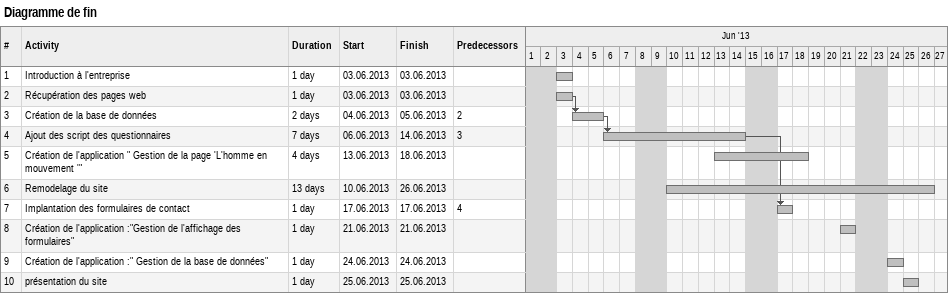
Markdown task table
Diagramme de fin

| ID | Task | Duration | Start | Finish | Predecessors |
|---|---|---|---|---|---|
| 1 | Introduction à l'entreprise | 1d | 2013-06-03 | 2013-06-03 |  |
| 2 | Récupération des pages web | 1d | 2013-06-03 | 2013-06-03 |  |
| 3 | Création de la base de données | 2d | 2013-06-04 | 2013-06-05 | 2 |
| 4 | Ajout des script des questionnaires | 7d | 2013-06-06 | 2013-06-14 | 3 |
| 5 | Création de l'application " Gestion de la page 'L'homme en mouvement '" | 4d | 2013-06-13 | 2013-06-18 |  |
| 6 | Remodelage du site | 13d | 2013-06-10 | 2013-06-26 |  |
| 7 | Implantation des formulaires de contact | 1d | 2013-06-17 | 2013-06-17 | 4 |
| 8 | Création de l'application :"Gestion de l'affichage des formulaires" | 1d | 2013-06-21 | 2013-06-21 |  |
| 9 | Création de l'application :" Gestion de la base de données" | 1d | 2013-06-24 | 2013-06-24 |  |
| 10 | présentation du site | 1d | 2013-06-25 | 2013-06-25 |  |
